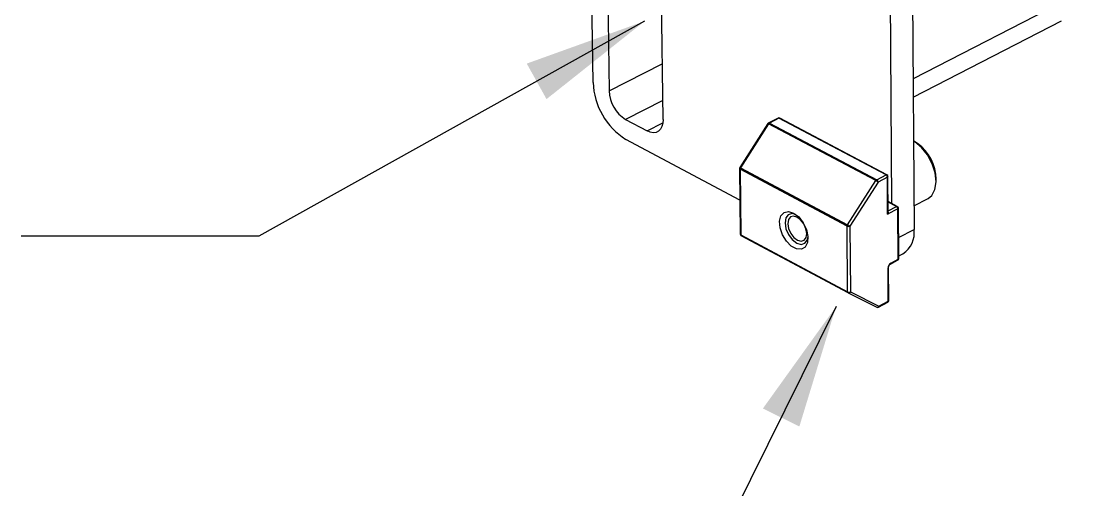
# Model space of a CAD drawing. Header units: millimetres. Extents: x 0 to 279, y 0 to 216.
# Drawn here: x 50.78 to 78.88, y 54.08 to 66.6 of the extents above; entities that cross this region are included whole.
import ezdxf

# ---------------------------------------------------------------- set-up
doc = ezdxf.new("R2010")
doc.units = ezdxf.units.MM
doc.layers.add('DIM', color=1, linetype='Continuous')
doc.dimstyles.new('SLDDIMSTYLE1', dxfattribs={"dimtxt": 0.18, "dimasz": 3.302, "dimexe": 0, "dimexo": 0.0625, "dimgap": 0, "dimtad": 0, "dimtih": 1, "dimtoh": 1, "dimdec": 0, "dimrnd": 1e-09, "dimzin": 0, "dimdsep": 46, "dimtxsty": 'Standard', "dimsah": 1, "dimcen": 0.09, "dimadec": 0, "dimazin": 0, "dimtfac": 3.302, "dimtdec": 0, "dimtofl": 0, "dimtmove": 0, "dimatfit": 3, "dimfxl": 0, "dimfrac": 2, "dimtolj": 1, "dimtzin": 0, "dimarcsym": 0})

msp = doc.modelspace()

# ---------------------------------------------------------------- linework, layer by layer
at = {"color": 7, "linetype": 'Continuous', "lineweight": 25}
for p, q in [((66.065, 64.962), (65.72, 88.16)), ((66.16, 87.942), (66.496, 64.734)), ((67.933, 63.97), (67.63, 87.212)), ((74.492, 84.409), (74.64, 61.037)), ((73.893, 82.05), (74.035, 61.733)), ((74.618, 64.564), (78.577, 66.604)), ((66.934, 63.973), (67.509, 63.667)), ((70.735, 63.862), (69.984, 62.69)), ((70.755, 63.855), (70.003, 62.683)), ((73.616, 62.341), (70.755, 63.855)), ((71.005, 64.008), (70.756, 63.88)), ((71.029, 64.007), (70.779, 63.878)), ((70.779, 63.878), (73.641, 62.365)), ((73.89, 62.494), (71.029, 64.007)), ((73.915, 62.495), (71.054, 64.008)), ((69.985, 61.821), (66.941, 63.442)), ((74.735, 63.328), (74.679, 63.366)), ((70.003, 62.683), (72.862, 61.163)), ((69.976, 62.661), (69.995, 60.916)), ((72.849, 61.123), (69.99, 62.642)), ((69.99, 62.642), (70.01, 60.897)), ((73.641, 62.365), (73.89, 62.494)), ((73.927, 62.429), (73.678, 62.3)), ((73.934, 61.443), (73.927, 62.429)), ((73.95, 61.495), (73.943, 62.449)), ((72.862, 61.163), (73.616, 62.341)), ((73.678, 62.3), (72.924, 61.123)), ((75.227, 62.307), (75.228, 62.375)), ((74.636, 61.671), (75.013, 61.867)), ((74.205, 61.583), (73.934, 61.443)), ((74.192, 61.649), (73.948, 61.779)), ((74.214, 60.241), (74.205, 61.583)), ((74.229, 60.261), (74.22, 61.603)), ((72.863, 59.372), (72.849, 61.123)), ((72.924, 61.123), (72.938, 59.372)), ((70.01, 60.897), (72.863, 59.372)), ((72.877, 59.345), (70.023, 60.87)), ((74.006, 60.113), (74.201, 60.214)), ((74.019, 60.14), (74.214, 60.241)), ((74.229, 60.331), (74.341, 60.389)), ((73.95, 59.118), (73.944, 60.011)), ((73.966, 59.138), (73.96, 60.031)), ((72.877, 59.345), (73.642, 58.961)), ((72.938, 59.372), (73.702, 58.988)), ((73.689, 58.961), (73.938, 59.091)), ((73.702, 58.988), (73.95, 59.118))]:
    msp.add_line(p, q, dxfattribs=at)
at = {"color": 8, "linetype": 'Continuous', "lineweight": 25}
for p, q in [((78.884, 67.255), (74.615, 65.059)), ((66.496, 64.734), (67.914, 65.455)), ((67.927, 64.48), (66.934, 63.973)), ((67.509, 63.667), (67.928, 63.882)), ((74.167, 61.648), (73.948, 61.764)), ((73.949, 61.534), (74.167, 61.648)), ((74.226, 60.821), (74.64, 61.037))]:
    msp.add_line(p, q, dxfattribs=at)
at = {"color": 7, "linetype": 'Continuous', "lineweight": 25, "flags": 128}
for points in [[(67.933, 63.97), (67.926, 63.87), (67.903, 63.784), (67.864, 63.713), (67.812, 63.661), (67.747, 63.629), (67.673, 63.62), (67.593, 63.633), (67.509, 63.667)], [(75.013, 61.867), (75.112, 61.946), (75.196, 62.102), (75.227, 62.308), (75.203, 62.545), (75.125, 62.791), (75.001, 63.026), (74.842, 63.227), (74.661, 63.378), (74.625, 63.4)], [(71.421, 61.475), (71.559, 61.37), (71.679, 61.217), (71.764, 61.035), (71.804, 60.85), (71.793, 60.687), (71.732, 60.567), (71.629, 60.507), (71.499, 60.515), (71.359, 60.59), (71.228, 60.721), (71.124, 60.891), (71.06, 61.077), (71.046, 61.254), (71.082, 61.398), (71.165, 61.49), (71.283, 61.517), (71.421, 61.475)], [(71.475, 61.435), (71.379, 61.458), (71.28, 61.43), (71.215, 61.343), (71.193, 61.212), (71.218, 61.056), (71.286, 60.899), (71.386, 60.764), (71.504, 60.673), (71.621, 60.639), (71.72, 60.667), (71.786, 60.753), (71.804, 60.822)], [(71.701, 60.746), (71.754, 60.818), (71.771, 60.927), (71.75, 61.056), (71.693, 61.185), (71.61, 61.295), (71.512, 61.368), (71.416, 61.395), (71.335, 61.37), (71.283, 61.298), (71.266, 61.189), (71.287, 61.06), (71.344, 60.931), (71.427, 60.821), (71.524, 60.747), (71.621, 60.721), (71.701, 60.746)]]:
    msp.add_lwpolyline(points, dxfattribs=at)
at = {"color": 7, "linetype": 'Continuous', "lineweight": 25}
for centre, radius, start, end in [((67.937, 65.028), 1.873, 182.0243, 237.8815), ((67.431, 64.766), 0.936, 182.0027, 237.9071), ((70.78, 63.834), 0.0525, 117.1732, 147.3253), ((70.812, 63.82), 0.0668, 119.1085, 148.6095), ((71.029, 63.962), 0.0524, 62.1418, 117.1776), ((74.047, 62.368), 1.181, 0.3508, 54.3745), ((70.028, 62.662), 0.0525, 147.3234, 180.6293), ((70.066, 62.641), 0.0761, 146.4522, 178.8647), ((73.849, 62.427), 0.0785, 1.7381, 58.2542), ((73.89, 62.449), 0.0527, 0.3964, 62.1316), ((73.674, 62.306), 0.0674, 119.3192, 148.6583), ((73.428, 61.988), 0.4, 51.3033, 61.9079), ((73.599, 62.298), 0.0786, 1.7528, 58.2352), ((74.126, 61.581), 0.0784, 1.7513, 58.2382), ((74.168, 61.603), 0.0526, 0.3802, 62.084), ((72.926, 61.121), 0.0769, 146.4939, 178.6946), ((72.886, 61.202), 0.088, 244.9556, 295.0444), ((72.669, 60.803), 0.409, 51.4371, 61.8066), ((73.982, 60.948), 0.664, 302.6856, 7.6495), ((70.047, 60.916), 0.0524, 180.6226, 241.8833), ((70.038, 60.894), 0.0289, 174.989, 237.7467), ((74.098, 60.008), 0.154, 121.0404, 178.7966), ((74.177, 60.261), 0.0526, 297.5375, 0.3885), ((72.901, 59.451), 0.0875, 244.8379, 295.1621), ((72.892, 59.37), 0.0289, 174.7282, 237.6276), ((72.894, 59.39), 0.0476, 249.2757, 338.438), ((73.914, 59.138), 0.0525, 297.6033, 0.4044), ((73.658, 59.006), 0.0475, 249.2379, 338.4157), ((73.665, 59.008), 0.0525, 243.3391, 297.6039)]:
    msp.add_arc(centre, radius, start, end, dxfattribs=at)
at = {"color": 8, "linetype": 'Continuous', "lineweight": 25}
for centre, radius, start, end in [((70.733, 63.826), 0.0358, 53.1174, 86.246), ((70.766, 63.857), 0.025, 57.2508, 113.546), ((71.015, 63.986), 0.025, 57.2764, 113.5536), ((71.043, 63.984), 0.0266, 65.6447, 121.669), ((69.981, 62.654), 0.0365, 53.163, 85.6679), ((69.999, 62.664), 0.0235, 187.5239, 248.7999), ((73.904, 62.471), 0.0265, 65.7292, 121.9547), ((73.92, 62.451), 0.0232, 288.3236, 354.6476), ((74.181, 61.625), 0.0265, 65.7231, 122.0461), ((74.197, 61.605), 0.0232, 288.4344, 354.683), ((70.018, 60.919), 0.0235, 187.433, 248.6199), ((73.991, 60.136), 0.0279, 303.8703, 7.5712), ((74.186, 60.238), 0.0277, 302.685, 7.675), ((74.206, 60.263), 0.0233, 288.5891, 354.7412), ((73.937, 60.033), 0.0233, 288.5811, 354.9205), ((73.922, 59.115), 0.0284, 303.73, 6.7184), ((73.943, 59.14), 0.0233, 288.7052, 354.7913), ((73.674, 58.985), 0.0284, 303.7418, 6.7416)]:
    msp.add_arc(centre, radius, start, end, dxfattribs=at)
at = {"color": 7, "linetype": 'Continuous', "lineweight": 25}
msp.add_ellipse((73.897, 61.462), major_axis=(0.0464, 0.075), ratio=0.558745, start_param=4.749334, end_param=5.555663, dxfattribs=at)
msp.add_open_spline([(73.96, 60.031), (73.96, 60.035), (73.961, 60.045), (73.966, 60.063), (73.975, 60.081), (73.987, 60.097), (73.998, 60.108), (74.004, 60.111), (74.006, 60.113)], degree=3, knots=[0, 0, 0, 0, 0.165231, 0.33472, 0.516506, 0.703431, 0.866716, 1, 1, 1, 1], dxfattribs=at)

# ---------------------------------------------------------------- leaders
at = {"layer": 'DIM'}
for points in [[(67.442, 66.597), (57.133, 60.856), (50.783, 60.856)], [(72.554, 58.975), (67.063, 47.889), (60.713, 47.889)]]:
    msp.add_leader(points, dimstyle='SLDDIMSTYLE1', dxfattribs=at)

doc.saveas('drawing.dxf')
